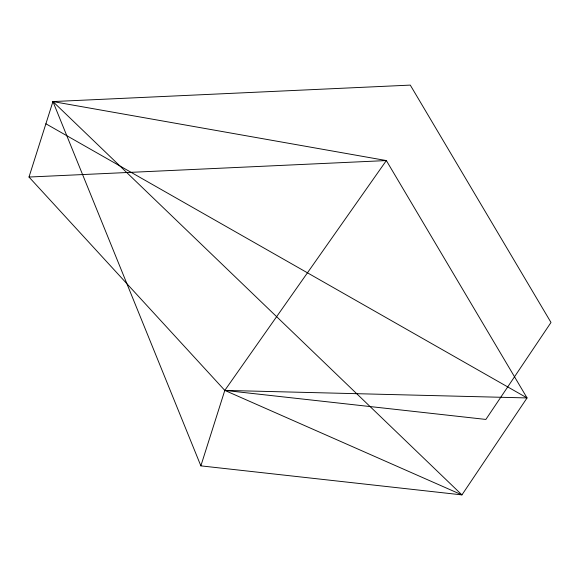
<?xml version="1.0" encoding="UTF-8"?>
<svg xmlns="http://www.w3.org/2000/svg" width="580" height="580" viewBox="0 0 580 580"><rect width="100%" height="100%" fill="white"/><g stroke="black" fill="none" stroke-linecap="round" stroke-linejoin="round"><path stroke-width="0.87" d="M29 177.038L52.939 101.572L410.285 85.108L551 322.465L485.873 419.434L224.801 390.398L29 177.038L386.352 160.566L527.061 397.931L461.941 494.892L200.868 465.863L52.939 101.572L386.352 160.566L224.801 390.398L200.868 465.863M45.892 123.787L527.061 397.931L224.801 390.398L461.941 494.892L52.939 101.572"/></g></svg>
